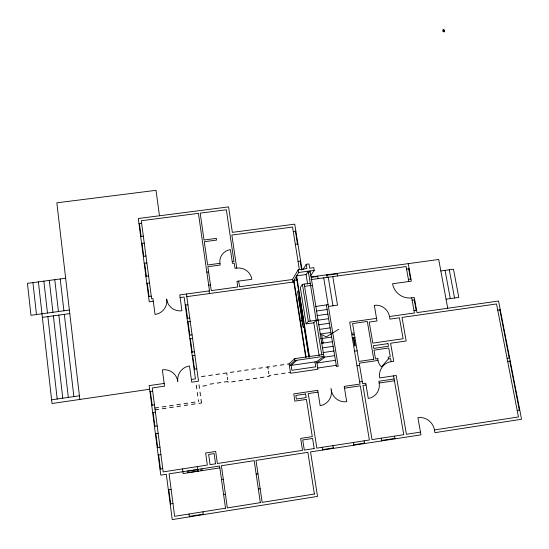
<?xml version="1.0" encoding="UTF-8"?>
<svg xmlns="http://www.w3.org/2000/svg" width="549" height="549" viewBox="0 0 549 549"><rect width="100%" height="100%" fill="white"/><g stroke="black" fill="none" stroke-linecap="round" stroke-linejoin="round"><path stroke-width="0.82" d="M298.203 269.772L298.642 272.503L292.898 282.09L292.487 279.496L298.203 269.772L306.912 268.585L306.225 264.302L308.97 263.932L309.663 268.214L313.781 267.651L314.22 270.376L310.487 275.914M303.165 269.298L306.225 264.302M307.618 284.053L306.088 274.562L308.27 271.192L321.735 354.736M308.291 273.697L310.103 270.938L324.123 357.749L316.965 362.999L335.425 360.302M298.759 289.845L297.551 291.684L303.185 327.197L304.071 327.074L308.792 356.816M310.212 283.263L302.403 284.341L300.324 287.484L306.122 323.876L313.836 322.785L316.183 320.28M420.465 432.111L406.425 434.28L396.206 375.482L379.634 377.938A14.5 14.013 58.2 0 1 391.135 361.681L390.6 358.593L388.424 358.909L381.507 366.821A10.822 10.472 55.3 0 1 377.986 360.439L377.685 358.669M303.185 327.197L304.208 326.037M306.122 323.876L308.325 321.385L318.029 320.012M287.326 364.124L289.097 363.87L294.724 358.655L323.594 354.469M295.019 360.542L289.371 365.655L316.752 361.661L323.896 356.342L295.019 360.542L294.724 358.655M296.885 360.268L291.142 365.394L291.903 370.307L315.771 366.814L314.989 361.921M444.031 30.346L443.228 30.476A0.83 0.769 27.3 0 0 443.565 31.808L444.361 31.677A0.83 0.769 27.3 0 0 444.031 30.346L443.722 29.413L443.894 30.312M443.304 30.552L444.168 30.518A0.727 0.673 27.3 0 1 444.292 31.602L443.42 31.629A0.727 0.673 27.3 0 1 443.304 30.552L443.544 31.691M338.706 329.283L326.25 336.894L321.584 334.519L323.203 343.05L321.693 342.253M189.35 516.376L203.24 514.166M223.594 494.539L225.426 494.251M258.346 489.049L260.164 488.761M170.19 503.934L172.969 503.495M221.487 479.545L223.319 479.256M256.163 474.123L257.975 473.835M168.337 489.77L171.116 489.337M159.979 469.045L162.751 468.62M164.178 383.435L149.163 385.618L160.768 475.132L166.313 474.274L172.235 519.594L317.521 496.406L310.562 451.93L420.939 434.829L417.913 417.659A14.754 14.144 65.5 0 1 434.458 429.949L518.455 416.959L496.522 303.954L401.998 317.418L406.164 340.984L390.6 343.235L393.743 361.304L391.135 361.681M322.586 449.597L333.305 447.936M353.789 444.765L364.44 443.112M381.699 440.442L394.937 438.39M197.647 469.656L187.634 471.207L187.827 472.614L197.839 471.056M197.956 469.608L198.361 469.546M200.687 469.189L201.044 469.134M202.018 468.983L202.21 470.376M198.148 471.008L198.553 470.946M200.879 470.589L201.236 470.527M219.854 467.878L183.16 473.574L182.536 468.901M158.167 455.046L160.932 454.627M517.199 410.487L519.773 410.089M155.401 433.717L158.153 433.298M157.199 447.607L159.965 447.188M318.001 392.137L308.25 393.592L316.848 448.128L369.381 440.01L360.322 385.837L344.498 388.198M366.025 384.986L362.958 385.446L372.03 439.598L403.789 434.691L393.592 375.866M377.986 360.439L359.224 363.184L362.656 383.662L365.73 383.202L368.29 398.423A13.636 13.251 60.7 0 0 379.16 383.037L394.443 380.759M154.441 426.333L157.192 425.921M151.702 405.217L154.447 404.812M154.866 408.017L158.517 407.475M162.168 406.933L165.819 406.39M169.469 405.855L173.113 405.313M176.757 404.771L180.395 404.236M184.032 403.7L187.662 403.158M191.292 402.623L194.922 402.088M155.099 409.849L158.757 409.307M162.415 408.765L166.066 408.223M169.71 407.681L173.354 407.138M176.998 406.603L180.642 406.061M184.279 405.519L187.909 404.984M191.546 404.441L195.176 403.906M198.8 403.371L201.517 402.966L201.016 399.329M507.077 358.353L509.63 357.975M152.656 412.546L155.401 412.134M359.65 381.816L362.285 381.425M507.674 361.42L510.227 361.043M394.134 378.982L378.858 381.253L379.16 383.037M201.545 376.607L205.154 376.086M208.75 375.557L212.353 375.036M215.949 374.514L219.545 373.993M223.134 373.464L226.723 372.943L227.032 375.097M230.306 372.421L233.888 371.899M237.47 371.378L241.045 370.856M244.621 370.342L248.196 369.82M251.765 369.299L255.333 368.784M258.902 368.262L262.463 367.741M266.018 367.226L269.58 366.711M273.134 366.19L276.682 365.675M280.23 365.16L283.778 364.639M51.613 399.83L79.42 395.781M191.354 379.476L195.423 378.879L184.121 297.009L180.113 297.558M149.637 389.255L52.025 403.508L38.396 281.863M149.932 391.526L152.663 391.128M378.117 358.607L375.509 358.984L373.999 350.159L388.761 348.011L390.291 356.823L388.122 357.138L388.424 358.909M317.768 368.015L336.242 365.305M209.958 384.135L213.561 383.607M217.164 383.078L220.76 382.55M224.356 382.022L227.952 381.5L228.082 382.399M270.87 375.214L269.085 375.475L269.223 376.374L267.438 376.635M274.425 374.692L277.986 374.171M281.534 373.649L285.089 373.135M288.637 372.613L290.414 372.352M202.869 386.091L206.479 385.563M231.671 381.871L235.26 381.349M238.849 380.821L242.432 380.299M246.014 379.771L249.589 379.249M253.164 378.728L256.74 378.199M260.308 377.678L263.877 377.156M356.974 365.792L359.602 365.408M352.321 337.958L354.935 337.58M321.529 343.29L332.392 341.725M322.263 347.929L333.147 346.357M194.085 369.189L196.789 368.798M323.011 352.582L333.909 351.003M354.53 351.175L357.152 350.797M323.766 357.234L334.664 355.649M376.545 318.365L349.686 322.181L360.027 384.053L344.202 386.4L346.707 401.669A13.656 13.32 62.4 0 1 331.267 390.161L330.978 388.369M389.488 316.519L389.948 319.134L399.418 317.782L403.11 338.726L372.798 343.111L369.209 322.085L376.998 320.98L374.301 305.326A13.382 12.963 47.8 0 1 389.488 316.519L414.42 312.978L411.709 297.853A16.786 16.113 43.9 0 1 392.549 283.771L411.345 281.163L408.202 263.65M319.271 329.421L330.127 327.877M191.731 352.142L194.428 351.758M320.019 334.039L330.882 332.488M497.73 310.185L500.263 309.828M192.225 355.725L194.922 355.333M320.678 338.671L331.637 337.1M316.306 311.036L327.122 309.512M411.709 297.853L414.275 297.489L416.986 312.614L498.547 301.024L521.55 419.244L434.945 432.66L434.458 429.949M412.134 300.221L414.701 299.864M317.048 315.62L327.87 314.09M189.391 335.199L192.081 334.821M446.062 299.198L458.792 297.4L453.508 269.202L440.833 270.952M317.789 320.211L328.625 318.681M189.885 338.76L192.575 338.376M413.994 310.597L416.561 310.233M318.53 324.816L329.373 323.272M187.065 318.358L189.748 317.981M187.552 321.892L190.235 321.522M315.565 306.452L328.117 304.695M328.398 306.438L337.525 305.162L332.804 276.614M311.338 277.355L317.741 276.476M326.827 275.234L337.196 273.814M297.304 279.866L293.948 280.326L306.109 357.131M153.295 301.236L149.259 301.792L138.3 218.502L228.569 206.891L232.351 232.357L294.744 224.17L302.06 269.909M186.79 296.645L294.058 281.932M310.885 279.619L406.109 266.56L408.785 281.52M42.376 317.356L69.798 313.596M406.562 269.12L409.115 268.77M304.613 286.372L312.422 285.295M185.239 305.134L187.916 304.764M408.401 279.379L410.961 279.022M146.837 283.353L149.52 282.989M298.642 272.503L314.22 270.376M208.695 285.185L210.466 284.945M306.088 274.562L296.632 275.852L309.423 356.328M148.566 296.508L151.256 296.144M69.38 310.034L30.97 315.298L27.45 283.332L65.654 278.219M292.487 279.496L239.522 286.743L238.685 281.095M311.269 276.922L438.706 259.478L447.737 308.243M219.936 263.321L220.183 265.05L207.858 266.704L211.276 290.613L237.765 286.983L236.928 281.335L251.861 279.304A13.348 13.135 15.2 0 0 236.763 268.104L235.006 268.337L234.238 263.156L232.481 263.396L230.45 249.623A12.421 12.174 12.5 0 0 219.936 263.321L207.611 264.975L204.283 241.718L216.56 240.098L216.313 238.39L204.036 240.002L200.193 213.136L226.339 209.766L233.984 261.434L232.227 261.667M145.917 276.367L148.594 276.003M206.836 272.139L208.599 271.906M298.045 261.393L300.646 261.043M293.276 231.527L295.863 231.191M143.282 256.362L145.952 256.006M144.195 263.3L146.871 262.944M295.314 244.291L297.908 243.941M140.668 236.502L143.33 236.159M141.573 243.392L144.243 243.049M138.972 223.628L141.628 223.292M499.837 309.883L509.204 358.044M509.801 361.105L519.34 410.158M444.024 30.449L444.251 31.622M443.915 30.415L444.162 31.684M443.393 30.373L443.118 29.481L443.297 30.428M443.414 30.483L443.654 31.732M449.288 269.785L454.551 297.997M445.061 270.369L450.31 298.594M408.689 268.825L410.535 279.077M414.269 299.919L416.135 310.295M394.546 436.119L395.012 438.843M381.315 438.164L381.781 440.895M353.158 332.975L352.506 333.071M353.316 333.902L353.378 334.279M353.432 334.581L353.501 335.02M353.899 337.367L355.32 345.877L354.668 345.973L353.24 337.457M352.664 333.998L352.726 334.375M352.781 334.677L352.849 335.116M337.12 273.381L337.553 275.962M364.062 440.833L364.515 443.571M328.261 277.238L332.962 305.8M326.758 274.802L327.183 277.382M353.412 442.48L353.865 445.218M323.725 277.863L338.198 366.265L336.441 366.526L326.381 304.942M317.672 276.044L318.091 278.631M313.836 322.785L319.141 355.779M332.934 445.644L333.38 448.396M316.752 361.661L317.96 369.23L290.551 373.245L289.097 363.87M304.242 284.087L310.171 321.124M295.431 231.246L297.476 244.003M300.207 261.104L301.627 269.964M302.403 284.341L308.325 321.385M299.329 269.456L292.562 227.053L231.856 235.034L236.763 268.104M296.295 276.422L309.169 357.488M322.215 447.298L322.654 450.056M301.12 316.8L301.387 318.461M301.648 320.122L301.916 321.783M302.176 323.443L302.437 325.097M293.633 280.868L305.745 357.426M267.802 366.965L268.125 369.106M268.44 371.22L268.818 373.684M227.334 377.218L227.691 379.695M209.066 290.915L209.437 293.537M186.427 294.017L198.505 381.198L191.731 382.186L189.501 365.95A13.746 13.629 -49.1 0 0 177.787 381.452A13.835 13.65 -44.7 0 0 162.38 369.868L164.535 386.153L152.251 387.944L163.177 471.893L207.316 465.065L205.649 452.994L215.688 451.45L217.377 463.514L302.506 450.352L300.66 438.418L312.292 436.633L306.438 399.398L294.875 401.127L293.756 393.901L317.713 390.339L320.156 405.656A13.677 13.409 65.5 0 0 331.267 390.161M199.006 384.815L199.507 388.431M200.008 392.061L200.509 395.692M185.686 305.072L187.511 318.296M188.005 321.831L189.837 335.137M190.331 338.692L192.177 352.081M192.672 355.656L194.531 369.127M196.295 385.213L196.796 388.829M197.297 392.46L197.798 396.09M198.299 399.727L198.546 401.545M197.235 466.629L197.873 471.289M202.917 511.792L203.302 514.639M159.478 215.778L156.033 190.325L56.828 202.821L79.845 399.446M166.663 298.958L166.724 299.397A13.574 13.32 -14.8 0 1 155.051 314.474L152.945 298.594L151.606 298.78L141.292 220.725L198.443 213.355L209.505 290.853L179.749 294.93L181.925 310.755A13.499 13.286 -7.6 0 1 166.724 299.397M189.034 514.008L189.419 516.856M139.419 223.573L141.114 236.447M142.019 243.337L143.728 256.301M144.641 263.246L146.363 276.305M147.283 283.291L149.012 296.446M168.804 489.701L170.65 503.865M150.385 391.464L152.162 405.148M153.109 412.477L154.9 426.264M155.861 433.648L157.659 447.538M158.627 454.977L160.438 468.976M60.218 278.947L63.91 310.789M64.322 314.344L73.868 396.584M54.77 279.674L58.434 311.537M58.846 315.099L68.316 397.394M49.321 280.409L52.951 312.285M53.363 315.853L62.758 398.203M43.858 281.136L47.468 313.04M47.873 316.601L57.185 399.013M32.926 282.598L36.474 314.543M299.624 296.515L298.848 297.627L302.465 320.403L303.268 319.449L299.624 296.515M299.651 297.284L299.027 298.182L302.437 319.648L303.082 318.866L299.651 297.284M225.502 508.196L174.651 516.3L169.085 473.842L219.593 466.019L225.502 508.196M260.336 502.651L227.341 507.9L221.419 465.737L254.187 460.659L260.336 502.651M314.378 494.038L262.161 502.356L256.006 460.378L307.872 452.342L314.378 494.038M215.551 463.795L210.061 464.646L208.647 454.428L214.124 453.584L215.551 463.795M314.165 448.547L304.304 450.07L302.732 439.975L312.58 438.466L314.165 448.547M305.587 393.99L295.815 395.445L296.371 399.054L306.157 397.593L305.587 393.99M373.766 359.245L358.929 361.414L352.588 323.56L367.329 321.46L373.766 359.245M387.999 343.612L373.251 345.753L373.697 348.395L388.459 346.254L387.999 343.612"/></g></svg>
